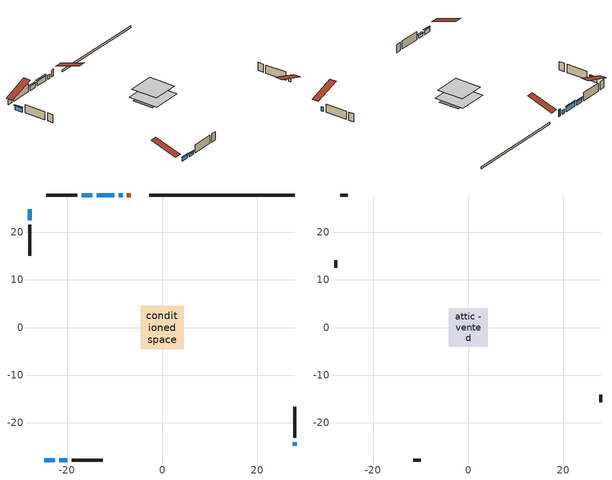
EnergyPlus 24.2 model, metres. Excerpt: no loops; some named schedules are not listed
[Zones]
conditioned space
 floor adiabatic (Floor2 construction): -3.75,-3.75 -3.75,3.75 3.75,3.75 3.75,-3.75 z0.6
 floor adiabatic (AdiabaticFloorConstruction): -4.52,-4.52 -4.52,4.52 4.52,4.52 4.52,-4.52 z0.6
 floor foundation (Slab1 construction): -4.54,-3.09 -4.54,3.09 4.54,3.09 4.54,-3.09 z0
 wall outside (AdiabaticWallConstruction 1): -6.64,27.84 -7.42,27.84 z0.6:2.63
 wall outside (AdiabaticWallConstruction): -8.35,27.84 -9.11,27.84 / 27.84,-24.82 27.84,-24.06 / -14.72,27.84 -16.93,27.84 / -27.84,24.82 -27.84,22.48 z0.6:1.82; -10.03,27.84 -13.79,27.84 z0.6:2.1; -24.82,-27.84 -22.53,-27.84 z0.6:1.74; -21.6,-27.84 -19.93,-27.84 z0.6:1.44
 wall outside (Wall1 construction): -17.86,27.84 -24.33,27.84 / -19,-27.84 -12.52,-27.84 / -27.84,21.55 -27.84,15.08 / 27.84,-23.13 27.84,-16.66 z0.6:3.04
 wall foundation (FoundationWall1 construction): 27.84,27.84 -2.7,27.84 z0:0.6
 window (WindowConstruction 5): -8.35,27.84 -9.1,27.84 z0.6:1.82
 window (WindowConstruction 6): 27.84,-24.82 27.84,-24.06 z0.6:1.82
 window (WindowConstruction): -10.03,27.84 -13.79,27.84 z0.6:2.1
 window (WindowConstruction 1): -14.72,27.84 -16.93,27.84 z0.6:1.82
 window (WindowConstruction 2): -24.82,-27.84 -22.53,-27.84 z0.6:1.74
 window (WindowConstruction 3): -21.6,-27.84 -19.93,-27.84 z0.6:1.44
 window (WindowConstruction 4): -27.84,24.82 -27.84,22.48 z0.6:1.82
 door (Door): -6.65,27.84 -7.42,27.84 z0.6:2.63
 ceiling adiabatic (AdiabaticFloorConstruction): 4.52,-4.52 4.52,4.52 -4.52,4.52 -4.52,-4.52 z0.6
attic - vented
 floor to conditioned space (Floor1 construction Reversed): -4.07,-4.07 -4.07,4.07 4.07,4.07 4.07,-4.07 z3.04
 wall outside (Wall2 construction): -25.26,27.84 -26.91,27.84 / -11.59,-27.84 -9.95,-27.84 / -27.84,14.15 -27.84,12.51 / 27.84,-15.73 27.84,-14.08 z0.6:3.04
 roof outside (Roof1 construction): -5.72,27.84,3.04 -5.72,19.91,5.68 -3.63,19.91,5.68 -3.63,27.84,3.04; -25.75,-27.84,3.04 -25.75,-19.91,5.68 -27.84,-19.91,5.68 -27.84,-27.84,3.04; -27.84,25.75,3.04 -19.91,25.75,5.68 -19.91,27.84,5.68 -27.84,27.84,3.04; 27.84,-25.75,3.04 19.91,-25.75,5.68 19.91,-27.84,5.68 27.84,-27.84,3.04
shading: -13.99,27.84 -9.83,27.84 -9.83,28.25 -13.99,28.25 z2.3; -17.13,27.84 -14.52,27.84 -14.52,28.25 -17.13,28.25 z2.02; -22.33,-27.84 -25.02,-27.84 -25.02,-28.25 -22.33,-28.25 z1.94; -19.73,-27.84 -21.8,-27.84 -21.8,-28.25 -19.73,-28.25 z1.64; -27.84,22.28 -27.84,25.02 -28.25,25.02 -28.25,22.28 z2.02
[Building]
Building 1: Terrain=Suburbs
[Site:Location]
Toronto Intl AP_ON: Latitude {deg}=43.68; Longitude {deg}=-79.63; Time Zone {hr}=-5; Elevation {m}=173; Keep Site Location Information=Yes
[Site:GroundTemperature:Shallow]
4.59119, 2.66285, 2.50842, 3.42352, 7.09712, 10.7536, 13.9236, 15.9317, 16.1023, 14.4691, 11.3799, 7.83558
[Site:WaterMainsTemperature]
Calculation Method=Schedule; Temperature Schedule=mains temperature schedule
[Material] Roughness=Rough; Thermal Absorptance=0.9
Name | Thickness {m} | Conductivity {W/m-K} | Density {kg/m3} | Specific Heat {J/kg-K} | Solar Absorptance | Visible Absorptance
asphalt or fiberglass shingles | 0.00635 | 0.162714 | 1121.4 | 1465.45 | 0.4 | 0.4
ceiling stud and cavity | 0.1397 | 0.117536 | 65.682 | 1177.47 | 0.7 | 0.7
concrete 4.0 in. | 0.1016 | 1.803125 | 2242.8 | 837.4 | 0.7 | 0.7
concrete 8.0 in. | 0.2032 | 1.803125 | 2242.8 | 837.4 | 0.7 | 0.7
door material | 0.04445 | 0.188738 | 512.64 | 1214.23 | 0.7 | 0.7
exterior vertical ins | 0.00202101 | 0.029427 | 32.04 | 1214.23 | 0.7 | 0.7
floor covering | 0.0127 | 9.015625 | 54.468 | 1339.84 | 0.6 | 0.6
floor covering 1 | 0.0127 | 0.0433444 | 54.468 | 1339.84 | 0.6 | 0.6
floor rigid ins; wall rigid ins | 0.512978 | 0.029427 | 32.04 | 1214.23 | 0.7 | 0.7
floor stud and cavity | 0.0889 | 0.340671 | 50.32683 | 1063.81 | 0.7 | 0.7
floor stud and cavity 1 | 0.1397 | 1.75129 | 37.0049 | 1207.88 | 0.7 | 0.7
furniture material conditioned space 1 | 0.1524 | 0.115458 | 640.8 | 1214.23 | 0.6 | 0.6
gypsum board | 0.0127 | 0.160291 | 801 | 837.4 | 0.6 | 0.6
gypsum board 1 | 0.0127 | 0.160291 | 801 | 837.4 | 0.7 | 0.7
osb sheathing 0.5 in. | 0.0127 | 0.115458 | 512.64 | 1214.23 | 0.7 | 0.7
osb sheathing 0.75 in. | 0.01905 | 0.115458 | 512.64 | 1214.23 | 0.7 | 0.7
wall stud and cavity | 0.1397 | 0.158996 | 139.0536 | 1170.24 | 0.7 | 0.7
wall stud and cavity 1 | 0.0889 | 6.9971 | 50.32683 | 1063.81 | 0.6 | 0.6
wall stud and cavity 2 | 0.0889 | 0.380278 | 52.3479 | 1209.89 | 0.7 | 0.7
wall stud and cavity 3 | 0.0889 | 0.391764 | 83.0341 | 1211.67 | 0.7 | 0.7
wood siding | 0.0254 | 0.102417 | 544.68 | 1172.36 | 0.4 | 0.4
wood siding 1 | 0.00254 | 0.102417 | 544.68 | 1172.36 | 0.4 | 0.4
wood siding 2; wood siding 3 | 0.0254 | 0.102417 | 544.68 | 1172.36 | 0.7 | 0.7
[WindowMaterial:SimpleGlazingSystem]
Name | U-Factor {W/m2-K} | Solar Heat Gain Coefficient
WindowMaterial | 5.99824 | 0.8
WindowMaterial 1 | 5.87559 | 0.78
WindowMaterial 2 | 5.70753 | 0.75
WindowMaterial 3 | 5.48835 | 0.71
WindowMaterial 4 | 5.73024 | 0.75
WindowMaterial 5 | 2.97357 | 0.62
[Construction]
AdiabaticFloorConstruction: floor stud and cavity 1, floor rigid ins, osb sheathing 0.75 in., floor covering 1
AdiabaticWallConstruction: wood siding 2, wall rigid ins, wall stud and cavity 2, gypsum board
AdiabaticWallConstruction 1: wood siding 3, wall rigid ins, wall stud and cavity 2, gypsum board
Door: door material
Floor1 construction Reversed: gypsum board, ceiling stud and cavity
Floor2 construction: floor stud and cavity, floor covering
FoundationWall1 construction: concrete 8.0 in., gypsum board 1
furniture construction conditioned space 1: furniture material conditioned space 1
PartitionWallConstruction: gypsum board, wall stud and cavity 3, gypsum board
Roof1 construction: asphalt or fiberglass shingles
Slab1 construction: concrete 4.0 in.
Wall1 construction: wood siding, osb sheathing 0.5 in., wall stud and cavity, gypsum board
Wall2 construction: wood siding 1, wall stud and cavity 1
WindowConstruction: WindowMaterial
WindowConstruction 1: WindowMaterial 1
WindowConstruction 2: WindowMaterial 2
WindowConstruction 3: WindowMaterial 3
WindowConstruction 4: WindowMaterial 4
WindowConstruction 5; WindowConstruction 6: WindowMaterial 5
[Zone] Multiplier=1; Part of Total Floor Area=Yes
Name | Volume {m3}
attic - vented | 28.4138
conditioned space | 163.5
[Space]
Name | Zone | Volume {m3}
attic - vented 1 | attic - vented | 28.4138
conditioned space 1 | conditioned space | 163.5
[ZoneInfiltration:EffectiveLeakageArea]
infil attic - vented 1: Zone or Space=attic - vented 1; Schedule=Always On Discrete; Effective Air Leakage Area {cm2}=2740.97; Stack Coefficient=0.00035331; Wind Coefficient=1.26998e-05
[ZoneMixing]
whole house fan mix: Zone or Space=attic - vented; Schedule=Always On Continuous; Design Flow Rate Calculation Method=Flow/Zone; Design Flow Rate {m3/s}=0; Source Zone or Space=conditioned space
[SurfaceProperty:ExposedFoundationPerimeter]
Slab1: Exposed Perimeter Calculation Method=TotalExposedPerimeter; Total Exposed Perimeter {m}=30.534
[InternalMass] Zone or ZoneList=conditioned space; Space or SpaceList=conditioned space 1
Name | Construction | Surface Area {m2}
furniture mass conditioned space 1 | furniture construction conditioned space 1 | 77.6401
partition wall mass | PartitionWallConstruction | 137.95
[Lights]
interior lighting: Zone or ZoneList or Space or SpaceList=conditioned space 1; Schedule=interior lighting schedule; Design Level Calculation Method=LightingLevel; Lighting Level {W}=343.2; Return Air Fraction=0; Fraction Radiant=0.6; Fraction Visible=0.2; Fraction Replaceable=1
[People]
occupants: Zone or ZoneList or Space or SpaceList=conditioned space 1; Number of People Schedule=occupants schedule; Number of People Calculation Method=People; Number of People=3; Fraction Radiant=0.314171; Sensible Heat Fraction=0.56303; Activity Level Schedule=occupants activity schedule; Carbon Dioxide Generation Rate {m3/s-W}=0; Enable ASHRAE 55 Comfort Warnings=No; Mean Radiant Temperature Calculation Type=EnclosureAveraged
[ElectricEquipment] Zone or ZoneList or Space or SpaceList=conditioned space 1; Design Level Calculation Method=EquipmentLevel
Name | Schedule | Design Level {W} | Fraction Latent | Fraction Radiant | Fraction Lost
clothes dryer | clothes dryer schedule | 140.772 | 0.015 | 0.081 | 0.85
clothes washer | clothes washer schedule | 32.1985 | 0.03 | 0.162 | 0.7
cooking range | cooking range schedule | 215.147 | 0.08 | 0.432 | 0.2
dishwasher | dishwasher schedule | 66.8632 | 0.3 | 0.18 | 0.4
fridge | fridge schedule | 72.9452 | 0 | 0.6 | 0
mech vent house fan | mech vent house fan schedule | 0 | 0 | 0 | 1
mech vent house fan cfis | mech vent house fan cfis schedule | 0 | 0 | 0 | 0
misc plug loads | misc plug loads schedule | 494.7 | 0.045 | 0.513 | 0.1
whole house fan | Always On Discrete | 0 | 0 | 0 | 1
[OtherEquipment] Zone or ZoneList or Space or SpaceList=conditioned space 1; Design Level Calculation Method=EquipmentLevel
Name | Fuel Type | Schedule | Design Level {W} | Fraction Latent | Fraction Radiant | Fraction Lost
clothes dryer 1 | Electricity | clothes dryer schedule | 0 | 0.015 | 0.081 | 0.85
cooking range 1 | Electricity | cooking range schedule | 0 | 0.08 | 0.432 | 0.2
general water use latent | None | general water use schedule | 62.594 | 1 | 0 | 0
general water use sensible | None | general water use schedule | -61.6891 | 0 | 0.6 | 0
mech vent house fan latent load | None | Always On Discrete | 0 | 1 | 0 | 0
mech vent house fan sensible load | None | Always On Discrete | 0 | 0 | 0 | 0
water heater energy adjustment1 | Electricity | Always On Discrete | 0.01 | 0 | 0 | 1
[ZoneInfiltration:DesignFlowRate] Zone or ZoneList or Space or SpaceList=conditioned space 1; Schedule=Always On Discrete; Design Flow Rate Calculation Method=Flow/Zone; Design Flow Rate {m3/s}=0
infil flow; natural vent flow; whole house fan flow
[ZoneControl:Thermostat]
conditioned space Thermostat: Zone or ZoneList=conditioned space; Control Type Schedule=conditioned space Thermostat Schedule; Control 1=conditioned space temperature setpoint; Temperature Difference Between Cutout And Setpoint {deltaC}=0
[ZoneHVAC:Baseboard:Convective:Electric]
electric baseboard: Availability Schedule=Always On Discrete; Heating Design Capacity {W}=14325.6; Efficiency=1
[Zone equipment]
conditioned space: electric baseboard
[Foundation:Kiva]
Foundation Kiva 1: Initial Indoor Air Temperature {C}=18; Wall Height Above Grade {m}=0.599999; Wall Depth Below Slab {m}=0.2032; Custom Block Material Name 1=exterior vertical ins; Custom Block Depth 1 {m}=0.599999; Custom Block X Position 1 {m}=0.2159; Custom Block Z Position 1 {m}=0
[Foundation:Kiva:Settings]
Soil Conductivity {W/m-K}=0.849921; Soil Density {kg/m3}=1842.3; Soil Specific Heat {J/kg-K}=418.7; Ground Solar Absorptivity=0.9; Ground Thermal Absorptivity=0.9; Ground Surface Roughness {m}=0.03; Far-Field Width {m}=40; Deep-Ground Boundary Condition=ZeroFlux; Deep-Ground Depth {m}=40; Minimum Cell Dimension {m}=0.2; Maximum Cell Growth Coefficient=3; Simulation Timestep=Timestep
[Exterior:Lights]
exterior lighting: Schedule=exterior lighting schedule; Design Level {W}=75.6
[EnergyManagementSystem:GlobalVariable]
infil_program_Qfan
infil_program_Qinf
natural_vent_program_Qnv
natural_vent_program_Qwhf
[EnergyManagementSystem:Sensor]
Name | Output:Variable or Output:Meter Index Key | Output:Variable or Output:Meter
airflow_gain | infil flow | Infiltration Sensible Heat Gain Energy
airflow_gain_1 | natural vent flow | Infiltration Sensible Heat Gain Energy
airflow_gain_2 | whole house fan flow | Infiltration Sensible Heat Gain Energy
airflow_loss | infil flow | Infiltration Sensible Heat Loss Energy
airflow_loss_1 | natural vent flow | Infiltration Sensible Heat Loss Energy
airflow_loss_2 | whole house fan flow | Infiltration Sensible Heat Loss Energy
clg_load_cond |  | Cooling:EnergyTransfer:Zone:CONDITIONED SPACE
clg_sp_s; clg_sp_s_1 | cooling setpoint | Schedule Value
clothes_dryer_exhaust_0_sch_s | clothes dryer exhaust 0 schedule | Schedule Value
conditioned_space_clg_unmet_s | conditioned space | Zone Cooling Setpoint Not Met Time
conditioned_space_htg_unmet_s | conditioned space | Zone Heating Setpoint Not Met Time
cool_season | cooling season schedule | Schedule Value
fridge_tin_s; tin_s; tin_s_1 | conditioned space | Zone Mean Air Temperature
htg_load_cond |  | Heating:EnergyTransfer:Zone:CONDITIONED SPACE
htg_sp_s; htg_sp_s_1 | heating setpoint | Schedule Value
ig_ee_conv | clothes dryer | Electric Equipment Convective Heating Energy
ig_ee_conv_2 | cooking range | Electric Equipment Convective Heating Energy
ig_ee_conv_4 | fridge | Electric Equipment Convective Heating Energy
ig_ee_conv_5 | misc plug loads | Electric Equipment Convective Heating Energy
ig_ee_conv_6 | whole house fan | Electric Equipment Convective Heating Energy
ig_ee_rad | clothes dryer | Electric Equipment Radiant Heating Energy
ig_ee_rad_2 | cooking range | Electric Equipment Radiant Heating Energy
ig_ee_rad_4 | fridge | Electric Equipment Radiant Heating Energy
ig_ee_rad_5 | misc plug loads | Electric Equipment Radiant Heating Energy
ig_ee_rad_6 | whole house fan | Electric Equipment Radiant Heating Energy
ig_lgt_conv | interior lighting | Lights Convective Heating Energy
ig_lgt_rad | interior lighting | Lights Radiant Heating Energy
ig_lgt_vis | interior lighting | Lights Visible Radiation Heating Energy
ig_oe_conv | clothes dryer 1 | Other Equipment Convective Heating Energy
ig_oe_conv_1 | cooking range 1 | Other Equipment Convective Heating Energy
ig_oe_conv_2 | general water use latent | Other Equipment Convective Heating Energy
ig_oe_conv_3 | general water use sensible | Other Equipment Convective Heating Energy
ig_oe_conv_4 | water heater energy adjustment1 | Other Equipment Convective Heating Energy
ig_oe_rad | clothes dryer 1 | Other Equipment Radiant Heating Energy
ig_oe_rad_1 | cooking range 1 | Other Equipment Radiant Heating Energy
ig_oe_rad_2 | general water use latent | Other Equipment Radiant Heating Energy
ig_oe_rad_3 | general water use sensible | Other Equipment Radiant Heating Energy
ig_oe_rad_4 | water heater energy adjustment1 | Other Equipment Radiant Heating Energy
ig_ppl_conv | occupants | People Convective Heating Energy
ig_ppl_rad | occupants | People Radiant Heating Energy
im_conv | furniture mass conditioned space 1 | Surface Inside Face Convection Heat Gain Energy
im_conv_1 | partition wall mass | Surface Inside Face Convection Heat Gain Energy
im_ig | furniture mass conditioned space 1 | Surface Inside Face Internal Gains Radiation Heat Gain Energy
im_ig_1 | partition wall mass | Surface Inside Face Internal Gains Radiation Heat Gain Energy
im_lgt | furniture mass conditioned space 1 | Surface Inside Face Lights Radiation Heat Gain Energy
im_lgt_1 | partition wall mass | Surface Inside Face Lights Radiation Heat Gain Energy
im_sol | furniture mass conditioned space 1 | Surface Inside Face Solar Radiation Heat Gain Energy
im_sol_1 | partition wall mass | Surface Inside Face Solar Radiation Heat Gain Energy
im_surf | furniture mass conditioned space 1 | Surface Inside Face Net Surface Thermal Radiation Heat Gain Energy
im_surf_1 | partition wall mass | Surface Inside Face Net Surface Thermal Radiation Heat Gain Energy
mv_conv | mech vent house fan | Electric Equipment Convective Heating Energy
mv_conv_1 | mech vent house fan cfis | Electric Equipment Convective Heating Energy
mv_conv_2 | mech vent house fan latent load | Other Equipment Convective Heating Energy
mv_conv_3 | mech vent house fan sensible load | Other Equipment Convective Heating Energy
mv_rad | mech vent house fan | Electric Equipment Radiant Heating Energy
mv_rad_1 | mech vent house fan cfis | Electric Equipment Radiant Heating Energy
mv_rad_2 | mech vent house fan latent load | Other Equipment Radiant Heating Energy
mv_rad_3 | mech vent house fan sensible load | Other Equipment Radiant Heating Energy
natural_vent_s | natural vent schedule | Schedule Value
out_pb_s |  | Site Outdoor Air Barometric Pressure
out_wt_s |  | Site Outdoor Air Humidity Ratio
site_vw_s |  | Site Wind Speed
ss_back_out | Window1 | Surface Window Shortwave from Zone Back Out Window Heat Transfer Rate
ss_back_out_1 | Window2 | Surface Window Shortwave from Zone Back Out Window Heat Transfer Rate
ss_back_out_2 | Window3 | Surface Window Shortwave from Zone Back Out Window Heat Transfer Rate
ss_back_out_3 | Window4 | Surface Window Shortwave from Zone Back Out Window Heat Transfer Rate
ss_back_out_4 | Window5 | Surface Window Shortwave from Zone Back Out Window Heat Transfer Rate
ss_back_out_5 | Window7 | Surface Window Shortwave from Zone Back Out Window Heat Transfer Rate
ss_back_out_6 | Window9 | Surface Window Shortwave from Zone Back Out Window Heat Transfer Rate
ss_conv | Door1 | Surface Inside Face Convection Heat Gain Energy
ss_conv_1 | Window1 | Surface Inside Face Convection Heat Gain Energy
ss_conv_2 | Window2 | Surface Inside Face Convection Heat Gain Energy
ss_conv_3 | Window3 | Surface Inside Face Convection Heat Gain Energy
ss_conv_4 | Window4 | Surface Inside Face Convection Heat Gain Energy
ss_conv_5 | Window5 | Surface Inside Face Convection Heat Gain Energy
ss_conv_6 | Window7 | Surface Inside Face Convection Heat Gain Energy
ss_conv_7 | Window9 | Surface Inside Face Convection Heat Gain Energy
ss_ig | Door1 | Surface Inside Face Internal Gains Radiation Heat Gain Energy
ss_ig_1 | Window1 | Surface Inside Face Internal Gains Radiation Heat Gain Energy
ss_ig_2 | Window2 | Surface Inside Face Internal Gains Radiation Heat Gain Energy
ss_ig_3 | Window3 | Surface Inside Face Internal Gains Radiation Heat Gain Energy
ss_ig_4 | Window4 | Surface Inside Face Internal Gains Radiation Heat Gain Energy
ss_ig_5 | Window5 | Surface Inside Face Internal Gains Radiation Heat Gain Energy
ss_ig_6 | Window7 | Surface Inside Face Internal Gains Radiation Heat Gain Energy
ss_ig_7 | Window9 | Surface Inside Face Internal Gains Radiation Heat Gain Energy
ss_lgt | Door1 | Surface Inside Face Lights Radiation Heat Gain Energy
ss_sol | Door1 | Surface Inside Face Solar Radiation Heat Gain Energy
ss_surf | Door1 | Surface Inside Face Net Surface Thermal Radiation Heat Gain Energy
ss_surf_1 | Window1 | Surface Inside Face Net Surface Thermal Radiation Heat Gain Energy
ss_surf_2 | Window2 | Surface Inside Face Net Surface Thermal Radiation Heat Gain Energy
ss_surf_3 | Window3 | Surface Inside Face Net Surface Thermal Radiation Heat Gain Energy
ss_surf_4 | Window4 | Surface Inside Face Net Surface Thermal Radiation Heat Gain Energy
ss_surf_5 | Window5 | Surface Inside Face Net Surface Thermal Radiation Heat Gain Energy
ss_surf_6 | Window7 | Surface Inside Face Net Surface Thermal Radiation Heat Gain Energy
ss_surf_7 | Window9 | Surface Inside Face Net Surface Thermal Radiation Heat Gain Energy
ss_trans_in | Window1 | Surface Window Transmitted Solar Radiation Rate
ss_trans_in_1 | Window2 | Surface Window Transmitted Solar Radiation Rate
ss_trans_in_2 | Window3 | Surface Window Transmitted Solar Radiation Rate
ss_trans_in_3 | Window4 | Surface Window Transmitted Solar Radiation Rate
ss_trans_in_4 | Window5 | Surface Window Transmitted Solar Radiation Rate
ss_trans_in_5 | Window7 | Surface Window Transmitted Solar Radiation Rate
ss_trans_in_6 | Window9 | Surface Window Transmitted Solar Radiation Rate
ss_trans_out | Window1 | Surface Inside Face Initial Transmitted Diffuse Transmitted Out Window Solar Radiation Rate
ss_trans_out_1 | Window2 | Surface Inside Face Initial Transmitted Diffuse Transmitted Out Window Solar Radiation Rate
ss_trans_out_2 | Window3 | Surface Inside Face Initial Transmitted Diffuse Transmitted Out Window Solar Radiation Rate
ss_trans_out_3 | Window4 | Surface Inside Face Initial Transmitted Diffuse Transmitted Out Window Solar Radiation Rate
ss_trans_out_4 | Window5 | Surface Inside Face Initial Transmitted Diffuse Transmitted Out Window Solar Radiation Rate
ss_trans_out_5 | Window7 | Surface Inside Face Initial Transmitted Diffuse Transmitted Out Window Solar Radiation Rate
ss_trans_out_6 | Window9 | Surface Inside Face Initial Transmitted Diffuse Transmitted Out Window Solar Radiation Rate
s_conv | Floor1 | Surface Inside Face Convection Heat Gain Energy
s_conv_1 | Floor2 | Surface Inside Face Convection Heat Gain Energy
s_conv_2 | FoundationWall1 | Surface Inside Face Convection Heat Gain Energy
s_conv_3 | inferred conditioned ceiling | Surface Inside Face Convection Heat Gain Energy
s_conv_4 | inferred conditioned floor | Surface Inside Face Convection Heat Gain Energy
s_conv_5 | Slab1 | Surface Inside Face Convection Heat Gain Energy
s_conv_6 | Wall1:0 | Surface Inside Face Convection Heat Gain Energy
s_conv_7 | Wall1:180 | Surface Inside Face Convection Heat Gain Energy
s_conv_8 | Wall1:270 | Surface Inside Face Convection Heat Gain Energy
s_conv_9 | Wall1:90 | Surface Inside Face Convection Heat Gain Energy
s_ig | Floor1 | Surface Inside Face Internal Gains Radiation Heat Gain Energy
s_ig_1 | Floor2 | Surface Inside Face Internal Gains Radiation Heat Gain Energy
s_ig_2 | FoundationWall1 | Surface Inside Face Internal Gains Radiation Heat Gain Energy
s_ig_3 | inferred conditioned ceiling | Surface Inside Face Internal Gains Radiation Heat Gain Energy
s_ig_4 | inferred conditioned floor | Surface Inside Face Internal Gains Radiation Heat Gain Energy
s_ig_5 | Slab1 | Surface Inside Face Internal Gains Radiation Heat Gain Energy
s_ig_6 | Wall1:0 | Surface Inside Face Internal Gains Radiation Heat Gain Energy
s_ig_7 | Wall1:180 | Surface Inside Face Internal Gains Radiation Heat Gain Energy
s_ig_8 | Wall1:270 | Surface Inside Face Internal Gains Radiation Heat Gain Energy
s_ig_9 | Wall1:90 | Surface Inside Face Internal Gains Radiation Heat Gain Energy
s_lgt | Floor1 | Surface Inside Face Lights Radiation Heat Gain Energy
s_lgt_1 | Floor2 | Surface Inside Face Lights Radiation Heat Gain Energy
s_lgt_2 | FoundationWall1 | Surface Inside Face Lights Radiation Heat Gain Energy
s_lgt_3 | inferred conditioned ceiling | Surface Inside Face Lights Radiation Heat Gain Energy
s_lgt_4 | inferred conditioned floor | Surface Inside Face Lights Radiation Heat Gain Energy
s_lgt_5 | Slab1 | Surface Inside Face Lights Radiation Heat Gain Energy
s_lgt_6 | Wall1:0 | Surface Inside Face Lights Radiation Heat Gain Energy
s_lgt_7 | Wall1:180 | Surface Inside Face Lights Radiation Heat Gain Energy
s_lgt_8 | Wall1:270 | Surface Inside Face Lights Radiation Heat Gain Energy
s_lgt_9 | Wall1:90 | Surface Inside Face Lights Radiation Heat Gain Energy
s_sol | Floor1 | Surface Inside Face Solar Radiation Heat Gain Energy
s_sol_1 | Floor2 | Surface Inside Face Solar Radiation Heat Gain Energy
s_sol_2 | FoundationWall1 | Surface Inside Face Solar Radiation Heat Gain Energy
s_sol_3 | inferred conditioned ceiling | Surface Inside Face Solar Radiation Heat Gain Energy
s_sol_4 | inferred conditioned floor | Surface Inside Face Solar Radiation Heat Gain Energy
s_sol_5 | Slab1 | Surface Inside Face Solar Radiation Heat Gain Energy
s_sol_6 | Wall1:0 | Surface Inside Face Solar Radiation Heat Gain Energy
s_sol_7 | Wall1:180 | Surface Inside Face Solar Radiation Heat Gain Energy
s_sol_8 | Wall1:270 | Surface Inside Face Solar Radiation Heat Gain Energy
s_sol_9 | Wall1:90 | Surface Inside Face Solar Radiation Heat Gain Energy
s_surf | Floor1 | Surface Inside Face Net Surface Thermal Radiation Heat Gain Energy
s_surf_1 | Floor2 | Surface Inside Face Net Surface Thermal Radiation Heat Gain Energy
s_surf_2 | FoundationWall1 | Surface Inside Face Net Surface Thermal Radiation Heat Gain Energy
s_surf_3 | inferred conditioned ceiling | Surface Inside Face Net Surface Thermal Radiation Heat Gain Energy
s_surf_4 | inferred conditioned floor | Surface Inside Face Net Surface Thermal Radiation Heat Gain Energy
s_surf_5 | Slab1 | Surface Inside Face Net Surface Thermal Radiation Heat Gain Energy
s_surf_6 | Wall1:0 | Surface Inside Face Net Surface Thermal Radiation Heat Gain Energy
s_surf_7 | Wall1:180 | Surface Inside Face Net Surface Thermal Radiation Heat Gain Energy
s_surf_8 | Wall1:270 | Surface Inside Face Net Surface Thermal Radiation Heat Gain Energy
s_surf_9 | Wall1:90 | Surface Inside Face Net Surface Thermal Radiation Heat Gain Energy
tout_s | conditioned space | Zone Outdoor Air Drybulb Temperature
win_s | conditioned space | Zone Air Humidity Ratio
[EnergyManagementSystem:Actuator]
Name | Actuated Component Unique | Actuated Component Type | Actuated Component Control Type
fridge_schedule_act | fridge schedule | Schedule:Constant | Schedule Value
infil_flow_act | infil flow | Zone Infiltration | Air Exchange Flow Rate
mech_vent_house_fan_cfis_act | mech vent house fan cfis | ElectricEquipment | Electricity Rate
mech_vent_house_fan_latent_load_act | mech vent house fan latent load | OtherEquipment | Power Level
mech_vent_house_fan_sensible_load_act | mech vent house fan sensible load | OtherEquipment | Power Level
natural_vent_flow_act | natural vent flow | Zone Infiltration | Air Exchange Flow Rate
water_heater_ec_adj_act | water heater energy adjustment1 | OtherEquipment | Power Level
whole_house_fan_act | whole house fan | ElectricEquipment | Electricity Rate
whole_house_fan_flow_act | whole house fan flow | Zone Infiltration | Air Exchange Flow Rate
whole_house_fan_mix_act | whole house fan mix | ZoneMixing | Air Exchange Flow Rate
